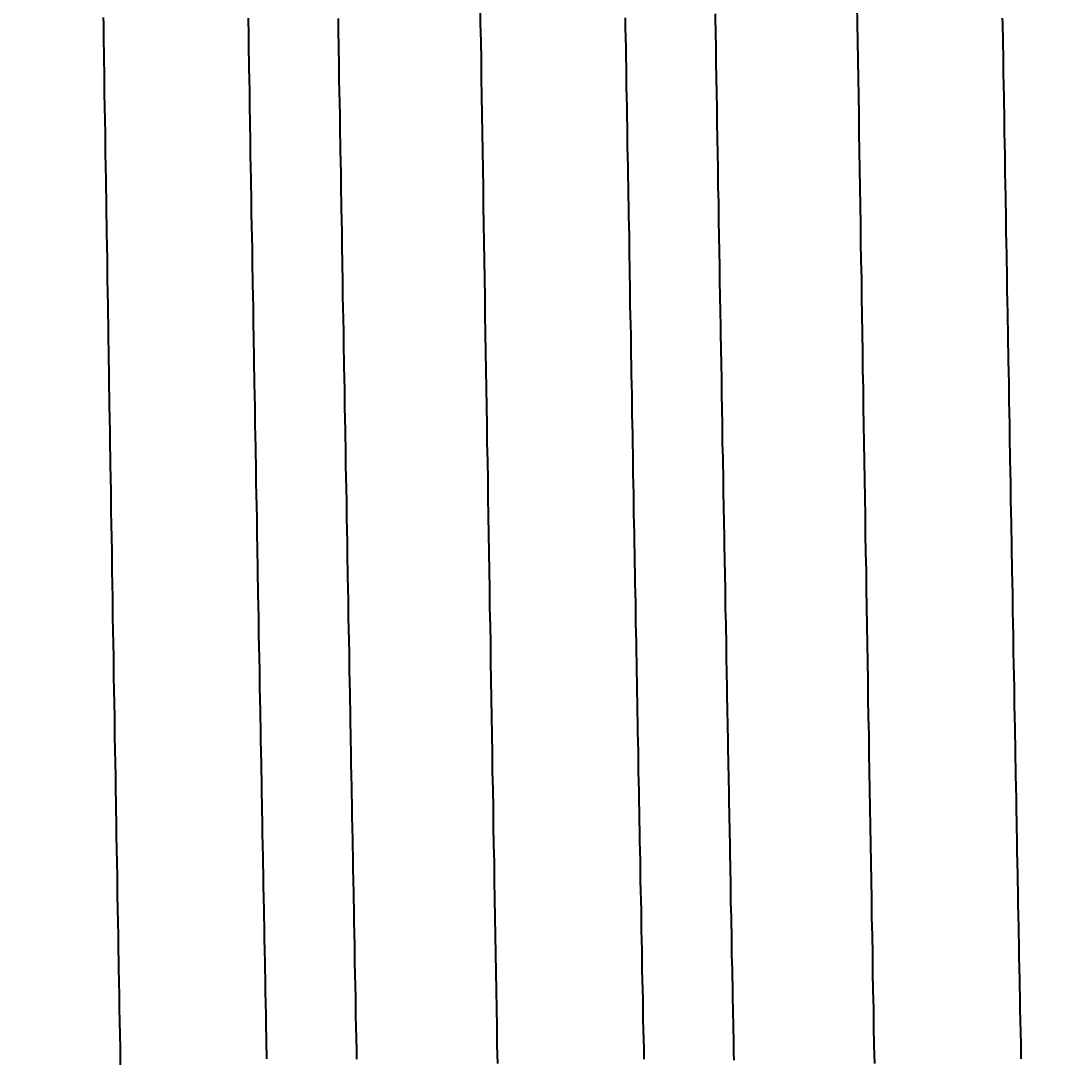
# Model space of a CAD drawing. Header units: millimetres. Extents: x 0 to 5600, y -67 to 2530.
# Drawn here: x 4043.879 to 4048.057, y 921.731 to 925.966 of the extents above; entities that cross this region are included whole.
import ezdxf

# ---------------------------------------------------------------- set-up
doc = ezdxf.new("R2010")
doc.units = ezdxf.units.MM
doc.layers.add('내부선 및 부속', color=4, linetype='Continuous')
doc.layers.add('치수선', color=7, linetype='Continuous')
doc.styles.add('____', font='')
doc.styles.get('____').set_extended_font_data('굴림')
doc.dimstyles.new('MSADIM', dxfattribs={"dimtxt": 33, "dimasz": 17, "dimexe": 10, "dimexo": 7.5, "dimgap": 10, "dimtad": 0, "dimtih": 1, "dimtoh": 1, "dimdec": 0, "dimzin": 1, "dimdsep": 46, "dimtxsty": '____', "dimcen": 11.25, "dimadec": 0, "dimazin": 0, "dimtfac": 1, "dimtdec": 0, "dimtix": 1, "dimtmove": 0, "dimatfit": 3, "dimfxl": 1, "dimtolj": 1, "dimtzin": 1, "dimarcsym": 0})

# ---------------------------------------------------------------- blocks, each defined once
blk = doc.blocks.new('*D9')
at = {"layer": '치수선', "color": 0, "linetype": 'Continuous', "lineweight": -2, "transparency": 16777216}
for p, q in [((3996.7135, 930.2003), (3945.8852, 930.2003)), ((3955.8852, 913.2003), (3955.8852, 820.5165)), ((3955.8852, 682.2003), (3955.8852, 774.884)), ((4073.7135, 665.2003), (3945.8852, 665.2003))]:
    blk.add_line(p, q, dxfattribs=at)
at = {"layer": '치수선', "color": 0, "linetype": 'Continuous', "transparency": 16777216}
for points in [[(3953.0519, 913.2003), (3958.7185, 913.2003), (3955.8852, 930.2003)], [(3953.0519, 682.2003), (3958.7185, 682.2003), (3955.8852, 665.2003)]]:
    blk.add_solid(points, dxfattribs=at)
at = {"layer": '치수선', "color": 0, "linetype": 'Continuous', "transparency": 16777216, "insert": (3955.8852, 797.7003), "char_height": 25, "attachment_point": 5, "style": '____'}
blk.add_mtext('\\A1;265', dxfattribs=at)
blk = doc.blocks.new('*D10')
at = {"layer": '치수선', "color": 0, "linetype": 'Continuous', "lineweight": -2, "transparency": 16777216}
for p, q in [((3996.7135, 930.2003), (3855.1804, 930.2003)), ((3865.1804, 913.2003), (3865.1804, 603.0331)), ((3865.1804, 247.2003), (3865.1804, 557.3674)), ((4163.7135, 230.2003), (3855.1804, 230.2003))]:
    blk.add_line(p, q, dxfattribs=at)
at = {"layer": '치수선', "color": 0, "linetype": 'Continuous', "transparency": 16777216}
for points in [[(3862.3471, 913.2003), (3868.0137, 913.2003), (3865.1804, 930.2003)], [(3862.3471, 247.2003), (3868.0137, 247.2003), (3865.1804, 230.2003)]]:
    blk.add_solid(points, dxfattribs=at)
at = {"layer": '치수선', "color": 0, "linetype": 'Continuous', "transparency": 16777216, "insert": (3865.1804, 580.2003), "char_height": 25, "attachment_point": 5, "style": '____'}
blk.add_mtext('\\A1;700', dxfattribs=at)

msp = doc.modelspace()

# ---------------------------------------------------------------- linework, layer by layer
at = {"layer": '내부선 및 부속', "linetype": 'Continuous', "flags": 128}
for points in [[(4045.7538, 926.0295), (4045.7548, 925.9555), (4045.7568, 925.8805), (4045.7578, 925.8065), (4045.7588, 925.7315), (4045.7598, 925.6575), (4045.7608, 925.5825), (4045.7618, 925.5085), (4045.7638, 925.4335), (4045.7648, 925.3595), (4045.7658, 925.2845), (4045.7668, 925.2105), (4045.7678, 925.1355), (4045.7688, 925.0615), (4045.7708, 924.9865), (4045.7718, 924.9125), (4045.7728, 924.8375), (4045.7738, 924.7635), (4045.7748, 924.6885), (4045.7758, 924.6145), (4045.7778, 924.5395), (4045.7788, 924.4655), (4045.7798, 924.3915), (4045.7808, 924.3165), (4045.7818, 924.2425), (4045.7838, 924.1675), (4045.7848, 924.0935), (4045.7858, 924.0185), (4045.7868, 923.9445), (4045.7878, 923.8695), (4045.7898, 923.7955), (4045.7908, 923.7205), (4045.7918, 923.6465), (4045.7928, 923.5715), (4045.7948, 923.4975), (4045.7958, 923.4225), (4045.7968, 923.3485), (4045.7978, 923.2735), (4045.7988, 923.1995), (4045.8008, 923.1245), (4045.8018, 923.0505), (4045.8028, 922.9765), (4045.8038, 922.9015), (4045.8058, 922.8275), (4045.8068, 922.7525), (4045.8068, 922.7525), (4045.8078, 922.6785), (4045.8088, 922.6035), (4045.8108, 922.5295), (4045.8118, 922.4545), (4045.8128, 922.3805), (4045.8138, 922.3055), (4045.8158, 922.2315), (4045.8168, 922.1565), (4045.8178, 922.0825), (4045.8198, 922.0075), (4045.8208, 921.9335), (4045.8218, 921.8585), (4045.8228, 921.7845), (4045.8248, 921.7095)], [(4047.3648, 921.7095), (4047.3628, 921.7845), (4047.3618, 921.8585), (4047.3608, 921.9335), (4047.3588, 922.0075), (4047.3578, 922.0825), (4047.3568, 922.1565), (4047.3558, 922.2315), (4047.3538, 922.3055), (4047.3528, 922.3805), (4047.3518, 922.4545), (4047.3498, 922.5295), (4047.3488, 922.6035), (4047.3478, 922.6785), (4047.3468, 922.7525), (4047.3448, 922.8275), (4047.3438, 922.9015), (4047.3428, 922.9765), (4047.3418, 923.0505), (4047.3398, 923.1245), (4047.3388, 923.1995), (4047.3378, 923.2735), (4047.3368, 923.3485), (4047.3358, 923.4225), (4047.3358, 923.4225), (4047.3338, 923.4975), (4047.3328, 923.5715), (4047.3318, 923.6465), (4047.3308, 923.7205), (4047.3288, 923.7955), (4047.3278, 923.8695), (4047.3268, 923.9445), (4047.3258, 924.0185), (4047.3248, 924.0935), (4047.3228, 924.1675), (4047.3218, 924.2425), (4047.3208, 924.3165), (4047.3198, 924.3915), (4047.3188, 924.4655), (4047.3168, 924.5395), (4047.3158, 924.6145), (4047.3148, 924.6885), (4047.3138, 924.7635), (4047.3128, 924.8375), (4047.3118, 924.9125), (4047.3098, 924.9865), (4047.3088, 925.0615), (4047.3078, 925.1355), (4047.3068, 925.2105), (4047.3058, 925.2845), (4047.3048, 925.3595), (4047.3028, 925.4335), (4047.3018, 925.5085), (4047.3008, 925.5825), (4047.2998, 925.6575), (4047.2988, 925.7315), (4047.2978, 925.8065), (4047.2958, 925.8805), (4047.2948, 925.9555), (4047.2938, 926.0295)], [(4044.2148, 925.9795), (4044.2158, 925.9525), (4044.2158, 925.9255), (4044.2168, 925.8985), (4044.2168, 925.8715), (4044.2178, 925.8445), (4044.2178, 925.8175), (4044.2178, 925.7905), (4044.2188, 925.7635), (4044.2188, 925.7355), (4044.2198, 925.7085), (4044.2198, 925.6815), (4044.2198, 925.6545), (4044.2208, 925.6275), (4044.2208, 925.6005), (4044.2218, 925.5735), (4044.2218, 925.5465), (4044.2228, 925.5195), (4044.2228, 925.4925), (4044.2228, 925.4655), (4044.2238, 925.4385), (4044.2238, 925.4115), (4044.2248, 925.3845), (4044.2248, 925.3575), (4044.2258, 925.3305), (4044.2258, 925.3035), (4044.2258, 925.2755), (4044.2268, 925.2485), (4044.2268, 925.2215), (4044.2278, 925.1945), (4044.2278, 925.1675), (4044.2288, 925.1405), (4044.2288, 925.1135), (4044.2288, 925.0865), (4044.2298, 925.0595), (4044.2298, 925.0325), (4044.2308, 925.0055), (4044.2308, 924.9785), (4044.2308, 924.9515), (4044.2318, 924.9245), (4044.2318, 924.8975), (4044.2328, 924.8705), (4044.2328, 924.8435), (4044.2338, 924.8165), (4044.2338, 924.7885), (4044.2338, 924.7885), (4044.2338, 924.7615), (4044.2348, 924.7345), (4044.2348, 924.7075), (4044.2358, 924.6805), (4044.2358, 924.6535), (4044.2368, 924.6265), (4044.2368, 924.5995), (4044.2368, 924.5725), (4044.2378, 924.5455), (4044.2378, 924.5185), (4044.2388, 924.4915), (4044.2388, 924.4645), (4044.2398, 924.4375), (4044.2398, 924.4105), (4044.2398, 924.3835), (4044.2408, 924.3565), (4044.2408, 924.3295), (4044.2418, 924.3015), (4044.2418, 924.2745), (4044.2428, 924.2475), (4044.2428, 924.2205), (4044.2438, 924.1935), (4044.2438, 924.1665), (4044.2438, 924.1395), (4044.2448, 924.1125), (4044.2448, 924.0855), (4044.2458, 924.0585), (4044.2458, 924.0315), (4044.2468, 924.0045), (4044.2468, 923.9775), (4044.2468, 923.9505), (4044.2478, 923.9235), (4044.2478, 923.8965), (4044.2488, 923.8695), (4044.2488, 923.8425), (4044.2498, 923.8145), (4044.2498, 923.7875), (4044.2498, 923.7605), (4044.2508, 923.7335), (4044.2508, 923.7065), (4044.2518, 923.6795), (4044.2518, 923.6525), (4044.2528, 923.6255), (4044.2528, 923.5985), (4044.2538, 923.5715), (4044.2538, 923.5445), (4044.2538, 923.5175), (4044.2548, 923.4905), (4044.2548, 923.4635), (4044.2558, 923.4365), (4044.2558, 923.4095), (4044.2568, 923.3825), (4044.2568, 923.3555), (4044.2578, 923.3275), (4044.2578, 923.3005), (4044.2578, 923.2735), (4044.2588, 923.2465), (4044.2588, 923.2195), (4044.2598, 923.1925), (4044.2598, 923.1655), (4044.2608, 923.1385), (4044.2608, 923.1115), (4044.2618, 923.0845), (4044.2618, 923.0575), (4044.2618, 923.0305), (4044.2628, 923.0035), (4044.2628, 922.9765), (4044.2638, 922.9495), (4044.2638, 922.9225), (4044.2648, 922.8955), (4044.2648, 922.8685), (4044.2658, 922.8405), (4044.2658, 922.8135), (4044.2668, 922.7865), (4044.2668, 922.7595), (4044.2668, 922.7325), (4044.2678, 922.7055), (4044.2678, 922.6785), (4044.2688, 922.6515), (4044.2688, 922.6245), (4044.2698, 922.5975), (4044.2698, 922.5705), (4044.2708, 922.5435), (4044.2708, 922.5165), (4044.2718, 922.4895), (4044.2718, 922.4625), (4044.2718, 922.4355), (4044.2728, 922.4085), (4044.2728, 922.3815), (4044.2738, 922.3535), (4044.2738, 922.3265), (4044.2748, 922.2995), (4044.2748, 922.2725), (4044.2758, 922.2455), (4044.2758, 922.2185), (4044.2768, 922.1915), (4044.2768, 922.1645), (4044.2778, 922.1375), (4044.2778, 922.1105), (4044.2778, 922.0835), (4044.2778, 922.0835), (4044.2788, 922.0565), (4044.2788, 922.0295), (4044.2798, 922.0025), (4044.2798, 921.9755), (4044.2808, 921.9485), (4044.2808, 921.9215), (4044.2818, 921.8945), (4044.2818, 921.8665), (4044.2828, 921.8395), (4044.2828, 921.8125), (4044.2838, 921.7855), (4044.2838, 921.7585), (4044.2848, 921.7315), (4044.2848, 921.7045)], [(4044.8068, 925.9765), (4044.8068, 925.9525), (4044.8078, 925.9295), (4044.8078, 925.9055), (4044.8078, 925.8815), (4044.8088, 925.8575), (4044.8088, 925.8335), (4044.8098, 925.8095), (4044.8098, 925.7855), (4044.8098, 925.7625), (4044.8108, 925.7385), (4044.8108, 925.7145), (4044.8118, 925.6905), (4044.8118, 925.6665), (4044.8118, 925.6425), (4044.8128, 925.6185), (4044.8128, 925.5945), (4044.8138, 925.5715), (4044.8138, 925.5475), (4044.8138, 925.5235), (4044.8148, 925.4995), (4044.8148, 925.4755), (4044.8158, 925.4515), (4044.8158, 925.4275), (4044.8158, 925.4045), (4044.8168, 925.3805), (4044.8168, 925.3565), (4044.8178, 925.3325), (4044.8178, 925.3085), (4044.8178, 925.2845), (4044.8188, 925.2605), (4044.8188, 925.2365), (4044.8198, 925.2135), (4044.8198, 925.1895), (4044.8198, 925.1655), (4044.8208, 925.1415), (4044.8208, 925.1175), (4044.8218, 925.0935), (4044.8218, 925.0695), (4044.8228, 925.0465), (4044.8228, 925.0225), (4044.8228, 924.9985), (4044.8238, 924.9745), (4044.8238, 924.9505), (4044.8248, 924.9265), (4044.8248, 924.9025), (4044.8248, 924.8795), (4044.8258, 924.8555), (4044.8258, 924.8315), (4044.8268, 924.8075), (4044.8268, 924.7835), (4044.8268, 924.7595), (4044.8278, 924.7355), (4044.8278, 924.7115), (4044.8288, 924.6885), (4044.8288, 924.6645), (4044.8288, 924.6405), (4044.8298, 924.6165), (4044.8298, 924.5925), (4044.8308, 924.5685), (4044.8308, 924.5445), (4044.8318, 924.5215), (4044.8318, 924.4975), (4044.8318, 924.4735), (4044.8328, 924.4495), (4044.8328, 924.4255), (4044.8338, 924.4015), (4044.8338, 924.3775), (4044.8338, 924.3545), (4044.8348, 924.3305), (4044.8348, 924.3065), (4044.8358, 924.2825), (4044.8358, 924.2585), (4044.8368, 924.2345), (4044.8368, 924.2105), (4044.8368, 924.1865), (4044.8378, 924.1635), (4044.8378, 924.1395), (4044.8388, 924.1155), (4044.8388, 924.0915), (4044.8388, 924.0675), (4044.8398, 924.0435), (4044.8398, 924.0195), (4044.8408, 923.9965), (4044.8408, 923.9725), (4044.8408, 923.9725), (4044.8418, 923.9485), (4044.8418, 923.9245), (4044.8418, 923.9005), (4044.8428, 923.8765), (4044.8428, 923.8525), (4044.8438, 923.8285), (4044.8438, 923.8055), (4044.8438, 923.7815), (4044.8448, 923.7575), (4044.8448, 923.7335), (4044.8458, 923.7095), (4044.8458, 923.6855), (4044.8468, 923.6615), (4044.8468, 923.6385), (4044.8468, 923.6145), (4044.8478, 923.5905), (4044.8478, 923.5665), (4044.8488, 923.5425), (4044.8488, 923.5185), (4044.8498, 923.4945), (4044.8498, 923.4715), (4044.8498, 923.4475), (4044.8508, 923.4235), (4044.8508, 923.3995), (4044.8518, 923.3755), (4044.8518, 923.3515), (4044.8528, 923.3275), (4044.8528, 923.3035), (4044.8528, 923.2805), (4044.8538, 923.2565), (4044.8538, 923.2325), (4044.8548, 923.2085), (4044.8548, 923.1845), (4044.8558, 923.1605), (4044.8558, 923.1365), (4044.8558, 923.1135), (4044.8568, 923.0895), (4044.8568, 923.0655), (4044.8578, 923.0415), (4044.8578, 923.0175), (4044.8588, 922.9935), (4044.8588, 922.9695), (4044.8598, 922.9465), (4044.8598, 922.9225), (4044.8598, 922.8985), (4044.8608, 922.8745), (4044.8608, 922.8505), (4044.8618, 922.8265), (4044.8618, 922.8025), (4044.8628, 922.7785), (4044.8628, 922.7555), (4044.8628, 922.7315), (4044.8638, 922.7075), (4044.8638, 922.6835), (4044.8648, 922.6595), (4044.8648, 922.6355), (4044.8658, 922.6115), (4044.8658, 922.5885), (4044.8668, 922.5645), (4044.8668, 922.5405), (4044.8668, 922.5165), (4044.8678, 922.4925), (4044.8678, 922.4685), (4044.8688, 922.4445), (4044.8688, 922.4215), (4044.8698, 922.3975), (4044.8698, 922.3735), (4044.8708, 922.3495), (4044.8708, 922.3255), (4044.8708, 922.3015), (4044.8718, 922.2775), (4044.8718, 922.2535), (4044.8728, 922.2305), (4044.8728, 922.2065), (4044.8738, 922.1825), (4044.8738, 922.1585), (4044.8748, 922.1345), (4044.8748, 922.1105), (4044.8748, 922.0865), (4044.8758, 922.0635), (4044.8758, 922.0395), (4044.8768, 922.0155), (4044.8768, 921.9915), (4044.8778, 921.9675), (4044.8778, 921.9435), (4044.8788, 921.9195), (4044.8788, 921.8965), (4044.8798, 921.8725), (4044.8798, 921.8485), (4044.8808, 921.8245), (4044.8808, 921.8005), (4044.8808, 921.7765), (4044.8818, 921.7525), (4044.8818, 921.7285)], [(4045.1738, 925.9755), (4045.1738, 925.9515), (4045.1748, 925.9275), (4045.1748, 925.9035), (4045.1758, 925.8805), (4045.1758, 925.8565), (4045.1758, 925.8325), (4045.1768, 925.8085), (4045.1768, 925.7845), (4045.1778, 925.7605), (4045.1778, 925.7365), (4045.1778, 925.7135), (4045.1788, 925.6895), (4045.1788, 925.6655), (4045.1798, 925.6415), (4045.1798, 925.6175), (4045.1808, 925.5935), (4045.1808, 925.5695), (4045.1808, 925.5455), (4045.1818, 925.5225), (4045.1818, 925.4985), (4045.1828, 925.4745), (4045.1828, 925.4505), (4045.1828, 925.4265), (4045.1838, 925.4025), (4045.1838, 925.3785), (4045.1848, 925.3555), (4045.1848, 925.3315), (4045.1848, 925.3075), (4045.1858, 925.2835), (4045.1858, 925.2595), (4045.1868, 925.2355), (4045.1868, 925.2115), (4045.1868, 925.1875), (4045.1878, 925.1645), (4045.1878, 925.1405), (4045.1888, 925.1165), (4045.1888, 925.0925), (4045.1888, 925.0685), (4045.1898, 925.0445), (4045.1898, 925.0205), (4045.1908, 924.9975), (4045.1908, 924.9735), (4045.1908, 924.9495), (4045.1918, 924.9255), (4045.1918, 924.9015), (4045.1928, 924.8775), (4045.1928, 924.8535), (4045.1928, 924.8305), (4045.1938, 924.8065), (4045.1938, 924.7825), (4045.1948, 924.7585), (4045.1948, 924.7345), (4045.1958, 924.7105), (4045.1958, 924.6865), (4045.1958, 924.6625), (4045.1968, 924.6395), (4045.1968, 924.6155), (4045.1978, 924.5915), (4045.1978, 924.5675), (4045.1978, 924.5435), (4045.1988, 924.5195), (4045.1988, 924.4955), (4045.1998, 924.4725), (4045.1998, 924.4485), (4045.1998, 924.4245), (4045.2008, 924.4005), (4045.2008, 924.3765), (4045.2018, 924.3525), (4045.2018, 924.3285), (4045.2028, 924.3055), (4045.2028, 924.2815), (4045.2028, 924.2575), (4045.2038, 924.2335), (4045.2038, 924.2095), (4045.2048, 924.1855), (4045.2048, 924.1615), (4045.2048, 924.1375), (4045.2058, 924.1145), (4045.2058, 924.0905), (4045.2068, 924.0665), (4045.2068, 924.0425), (4045.2078, 924.0185), (4045.2078, 923.9945), (4045.2078, 923.9945), (4045.2078, 923.9705), (4045.2088, 923.9475), (4045.2088, 923.9235), (4045.2098, 923.8995), (4045.2098, 923.8755), (4045.2108, 923.8515), (4045.2108, 923.8275), (4045.2108, 923.8035), (4045.2118, 923.7795), (4045.2118, 923.7565), (4045.2128, 923.7325), (4045.2128, 923.7085), (4045.2128, 923.6845), (4045.2138, 923.6605), (4045.2138, 923.6365), (4045.2148, 923.6125), (4045.2148, 923.5895), (4045.2158, 923.5655), (4045.2158, 923.5415), (4045.2158, 923.5175), (4045.2168, 923.4935), (4045.2168, 923.4695), (4045.2178, 923.4455), (4045.2178, 923.4225), (4045.2188, 923.3985), (4045.2188, 923.3745), (4045.2188, 923.3505), (4045.2198, 923.3265), (4045.2198, 923.3025), (4045.2208, 923.2785), (4045.2208, 923.2545), (4045.2218, 923.2315), (4045.2218, 923.2075), (4045.2218, 923.1835), (4045.2228, 923.1595), (4045.2228, 923.1355), (4045.2238, 923.1115), (4045.2238, 923.0875), (4045.2248, 923.0645), (4045.2248, 923.0405), (4045.2248, 923.0165), (4045.2258, 922.9925), (4045.2258, 922.9685), (4045.2268, 922.9445), (4045.2268, 922.9205), (4045.2278, 922.8975), (4045.2278, 922.8735), (4045.2288, 922.8495), (4045.2288, 922.8255), (4045.2288, 922.8015), (4045.2298, 922.7775), (4045.2298, 922.7535), (4045.2308, 922.7295), (4045.2308, 922.7065), (4045.2318, 922.6825), (4045.2318, 922.6585), (4045.2328, 922.6345), (4045.2328, 922.6105), (4045.2328, 922.5865), (4045.2338, 922.5625), (4045.2338, 922.5395), (4045.2348, 922.5155), (4045.2348, 922.4915), (4045.2358, 922.4675), (4045.2358, 922.4435), (4045.2368, 922.4195), (4045.2368, 922.3955), (4045.2368, 922.3725), (4045.2378, 922.3485), (4045.2378, 922.3245), (4045.2388, 922.3005), (4045.2388, 922.2765), (4045.2398, 922.2525), (4045.2398, 922.2285), (4045.2408, 922.2045), (4045.2408, 922.1815), (4045.2408, 922.1575), (4045.2418, 922.1335), (4045.2418, 922.1095), (4045.2428, 922.0855), (4045.2428, 922.0615), (4045.2438, 922.0375), (4045.2438, 922.0145), (4045.2448, 921.9905), (4045.2448, 921.9665), (4045.2458, 921.9425), (4045.2458, 921.9185), (4045.2458, 921.8945), (4045.2468, 921.8705), (4045.2468, 921.8475), (4045.2478, 921.8235), (4045.2478, 921.7995), (4045.2488, 921.7755), (4045.2488, 921.7515), (4045.2498, 921.7275)], [(4046.3468, 925.9775), (4046.3468, 925.9375), (4046.3478, 925.8965), (4046.3488, 925.8565), (4046.3488, 925.8155), (4046.3498, 925.7755), (4046.3508, 925.7355), (4046.3508, 925.6945), (4046.3518, 925.6545), (4046.3528, 925.6135), (4046.3528, 925.5735), (4046.3538, 925.5325), (4046.3548, 925.4925), (4046.3548, 925.4515), (4046.3558, 925.4115), (4046.3568, 925.3705), (4046.3568, 925.3305), (4046.3578, 925.2895), (4046.3588, 925.2495), (4046.3598, 925.2085), (4046.3598, 925.2085), (4046.3598, 925.1685), (4046.3608, 925.1275), (4046.3618, 925.0875), (4046.3618, 925.0465), (4046.3628, 925.0065), (4046.3638, 924.9655), (4046.3638, 924.9255), (4046.3648, 924.8845), (4046.3658, 924.8445), (4046.3658, 924.8035), (4046.3668, 924.7635), (4046.3678, 924.7225), (4046.3688, 924.6825), (4046.3688, 924.6415), (4046.3698, 924.6015), (4046.3708, 924.5615), (4046.3708, 924.5205), (4046.3718, 924.4805), (4046.3728, 924.4395), (4046.3728, 924.3995), (4046.3738, 924.3585), (4046.3748, 924.3185), (4046.3758, 924.2775), (4046.3758, 924.2375), (4046.3768, 924.1965), (4046.3778, 924.1565), (4046.3778, 924.1155), (4046.3788, 924.0755), (4046.3798, 924.0345), (4046.3808, 923.9945), (4046.3808, 923.9535), (4046.3818, 923.9135), (4046.3828, 923.8725), (4046.3828, 923.8325), (4046.3838, 923.7915), (4046.3848, 923.7515), (4046.3858, 923.7105), (4046.3858, 923.6705), (4046.3868, 923.6295), (4046.3878, 923.5895), (4046.3878, 923.5485), (4046.3888, 923.5085), (4046.3898, 923.4675), (4046.3908, 923.4275), (4046.3908, 923.3875), (4046.3918, 923.3465), (4046.3928, 923.3065), (4046.3938, 923.2655), (4046.3938, 923.2255), (4046.3948, 923.1845), (4046.3958, 923.1445), (4046.3968, 923.1035), (4046.3968, 923.0635), (4046.3978, 923.0225), (4046.3988, 922.9825), (4046.3988, 922.9415), (4046.3998, 922.9015), (4046.4008, 922.8605), (4046.4018, 922.8205), (4046.4018, 922.7795), (4046.4028, 922.7395), (4046.4038, 922.6985), (4046.4048, 922.6585), (4046.4048, 922.6175), (4046.4058, 922.5775), (4046.4068, 922.5365), (4046.4078, 922.4965), (4046.4078, 922.4555), (4046.4088, 922.4155), (4046.4098, 922.3745), (4046.4108, 922.3345), (4046.4108, 922.2945), (4046.4118, 922.2535), (4046.4128, 922.2135), (4046.4138, 922.1725), (4046.4148, 922.1325), (4046.4148, 922.0915), (4046.4158, 922.0515), (4046.4168, 922.0105), (4046.4178, 921.9705), (4046.4178, 921.9295), (4046.4188, 921.8895), (4046.4198, 921.8485), (4046.4208, 921.8085), (4046.4218, 921.7675), (4046.4218, 921.7275)], [(4046.7138, 925.9935), (4046.7138, 925.9625), (4046.7148, 925.9315), (4046.7148, 925.9015), (4046.7158, 925.8705), (4046.7158, 925.8395), (4046.7168, 925.8085), (4046.7168, 925.7785), (4046.7178, 925.7475), (4046.7178, 925.7165), (4046.7188, 925.6855), (4046.7188, 925.6555), (4046.7198, 925.6245), (4046.7198, 925.5935), (4046.7208, 925.5635), (4046.7208, 925.5325), (4046.7218, 925.5015), (4046.7218, 925.4705), (4046.7228, 925.4405), (4046.7228, 925.4095), (4046.7238, 925.3785), (4046.7238, 925.3475), (4046.7248, 925.3175), (4046.7248, 925.2865), (4046.7258, 925.2555), (4046.7268, 925.2255), (4046.7268, 925.1945), (4046.7278, 925.1635), (4046.7278, 925.1325), (4046.7288, 925.1025), (4046.7288, 925.0715), (4046.7298, 925.0405), (4046.7298, 925.0095), (4046.7308, 924.9795), (4046.7308, 924.9485), (4046.7318, 924.9175), (4046.7318, 924.8875), (4046.7328, 924.8565), (4046.7328, 924.8255), (4046.7338, 924.7945), (4046.7338, 924.7645), (4046.7348, 924.7335), (4046.7348, 924.7025), (4046.7358, 924.6725), (4046.7368, 924.6415), (4046.7368, 924.6105), (4046.7378, 924.5795), (4046.7378, 924.5495), (4046.7388, 924.5185), (4046.7388, 924.4875), (4046.7398, 924.4565), (4046.7398, 924.4265), (4046.7408, 924.3955), (4046.7408, 924.3645), (4046.7418, 924.3345), (4046.7418, 924.3035), (4046.7428, 924.2725), (4046.7428, 924.2415), (4046.7438, 924.2115), (4046.7448, 924.1805), (4046.7448, 924.1495), (4046.7458, 924.1185), (4046.7458, 924.0885), (4046.7468, 924.0575), (4046.7468, 924.0265), (4046.7478, 923.9965), (4046.7478, 923.9655), (4046.7478, 923.9655), (4046.7488, 923.9345), (4046.7488, 923.9035), (4046.7498, 923.8735), (4046.7508, 923.8425), (4046.7508, 923.8115), (4046.7518, 923.7805), (4046.7518, 923.7505), (4046.7528, 923.7195), (4046.7528, 923.6885), (4046.7538, 923.6585), (4046.7538, 923.6275), (4046.7548, 923.5965), (4046.7548, 923.5655), (4046.7558, 923.5355), (4046.7568, 923.5045), (4046.7568, 923.4735), (4046.7578, 923.4435), (4046.7578, 923.4125), (4046.7588, 923.3815), (4046.7588, 923.3505), (4046.7598, 923.3205), (4046.7598, 923.2895), (4046.7608, 923.2585), (4046.7618, 923.2275), (4046.7618, 923.1975), (4046.7628, 923.1665), (4046.7628, 923.1355), (4046.7638, 923.1055), (4046.7638, 923.0745), (4046.7648, 923.0435), (4046.7648, 923.0125), (4046.7658, 922.9825), (4046.7668, 922.9515), (4046.7668, 922.9205), (4046.7678, 922.8895), (4046.7678, 922.8595), (4046.7688, 922.8285), (4046.7688, 922.7975), (4046.7698, 922.7675), (4046.7708, 922.7365), (4046.7708, 922.7055), (4046.7718, 922.6745), (4046.7718, 922.6445), (4046.7728, 922.6135), (4046.7728, 922.5825), (4046.7738, 922.5525), (4046.7748, 922.5215), (4046.7748, 922.4905), (4046.7758, 922.4595), (4046.7758, 922.4295), (4046.7768, 922.3985), (4046.7768, 922.3675), (4046.7778, 922.3365), (4046.7788, 922.3065), (4046.7788, 922.2755), (4046.7798, 922.2445), (4046.7798, 922.2145), (4046.7808, 922.1835), (4046.7808, 922.1525), (4046.7818, 922.1215), (4046.7828, 922.0915), (4046.7828, 922.0605), (4046.7838, 922.0295), (4046.7838, 921.9985), (4046.7848, 921.9685), (4046.7858, 921.9375), (4046.7858, 921.9065), (4046.7868, 921.8765), (4046.7868, 921.8455), (4046.7878, 921.8145), (4046.7888, 921.7835), (4046.7888, 921.7535), (4046.7898, 921.7225)], [(4047.8858, 925.9765), (4047.8868, 925.9525), (4047.8868, 925.9295), (4047.8878, 925.9055), (4047.8878, 925.8815), (4047.8878, 925.8575), (4047.8888, 925.8335), (4047.8888, 925.8095), (4047.8898, 925.7855), (4047.8898, 925.7625), (4047.8898, 925.7385), (4047.8908, 925.7145), (4047.8908, 925.6905), (4047.8918, 925.6665), (4047.8918, 925.6425), (4047.8918, 925.6185), (4047.8928, 925.5945), (4047.8928, 925.5715), (4047.8938, 925.5475), (4047.8938, 925.5235), (4047.8938, 925.4995), (4047.8948, 925.4755), (4047.8948, 925.4515), (4047.8958, 925.4275), (4047.8958, 925.4045), (4047.8958, 925.3805), (4047.8968, 925.3565), (4047.8968, 925.3325), (4047.8978, 925.3085), (4047.8978, 925.2845), (4047.8988, 925.2605), (4047.8988, 925.2365), (4047.8988, 925.2135), (4047.8998, 925.1895), (4047.8998, 925.1655), (4047.9008, 925.1415), (4047.9008, 925.1175), (4047.9008, 925.0935), (4047.9018, 925.0695), (4047.9018, 925.0465), (4047.9028, 925.0225), (4047.9028, 924.9985), (4047.9028, 924.9745), (4047.9038, 924.9505), (4047.9038, 924.9265), (4047.9048, 924.9025), (4047.9048, 924.8795), (4047.9048, 924.8555), (4047.9058, 924.8315), (4047.9058, 924.8075), (4047.9068, 924.7835), (4047.9068, 924.7595), (4047.9068, 924.7355), (4047.9078, 924.7115), (4047.9078, 924.6885), (4047.9088, 924.6645), (4047.9088, 924.6405), (4047.9098, 924.6165), (4047.9098, 924.5925), (4047.9098, 924.5685), (4047.9108, 924.5445), (4047.9108, 924.5215), (4047.9118, 924.4975), (4047.9118, 924.4735), (4047.9118, 924.4495), (4047.9128, 924.4255), (4047.9128, 924.4015), (4047.9138, 924.3775), (4047.9138, 924.3545), (4047.9148, 924.3305), (4047.9148, 924.3065), (4047.9148, 924.2825), (4047.9158, 924.2585), (4047.9158, 924.2345), (4047.9168, 924.2105), (4047.9168, 924.1865), (4047.9168, 924.1635), (4047.9178, 924.1395), (4047.9178, 924.1155), (4047.9188, 924.0915), (4047.9188, 924.0675), (4047.9198, 924.0435), (4047.9198, 924.0195), (4047.9198, 923.9965), (4047.9208, 923.9725), (4047.9208, 923.9725), (4047.9208, 923.9485), (4047.9218, 923.9245), (4047.9218, 923.9005), (4047.9218, 923.8765), (4047.9228, 923.8525), (4047.9228, 923.8285), (4047.9238, 923.8055), (4047.9238, 923.7815), (4047.9248, 923.7575), (4047.9248, 923.7335), (4047.9248, 923.7095), (4047.9258, 923.6855), (4047.9258, 923.6615), (4047.9268, 923.6385), (4047.9268, 923.6145), (4047.9278, 923.5905), (4047.9278, 923.5665), (4047.9278, 923.5425), (4047.9288, 923.5185), (4047.9288, 923.4945), (4047.9298, 923.4715), (4047.9298, 923.4475), (4047.9308, 923.4235), (4047.9308, 923.3995), (4047.9308, 923.3755), (4047.9318, 923.3515), (4047.9318, 923.3275), (4047.9328, 923.3035), (4047.9328, 923.2805), (4047.9338, 923.2565), (4047.9338, 923.2325), (4047.9338, 923.2085), (4047.9348, 923.1845), (4047.9348, 923.1605), (4047.9358, 923.1365), (4047.9358, 923.1135), (4047.9368, 923.0895), (4047.9368, 923.0655), (4047.9368, 923.0415), (4047.9378, 923.0175), (4047.9378, 922.9935), (4047.9388, 922.9695), (4047.9388, 922.9465), (4047.9398, 922.9225), (4047.9398, 922.8985), (4047.9398, 922.8745), (4047.9408, 922.8505), (4047.9408, 922.8265), (4047.9418, 922.8025), (4047.9418, 922.7785), (4047.9428, 922.7555), (4047.9428, 922.7315), (4047.9438, 922.7075), (4047.9438, 922.6835), (4047.9438, 922.6595), (4047.9448, 922.6355), (4047.9448, 922.6115), (4047.9458, 922.5885), (4047.9458, 922.5645), (4047.9468, 922.5405), (4047.9468, 922.5165), (4047.9478, 922.4925), (4047.9478, 922.4685), (4047.9478, 922.4445), (4047.9488, 922.4215), (4047.9488, 922.3975), (4047.9498, 922.3735), (4047.9498, 922.3495), (4047.9508, 922.3255), (4047.9508, 922.3015), (4047.9518, 922.2775), (4047.9518, 922.2535), (4047.9518, 922.2305), (4047.9528, 922.2065), (4047.9528, 922.1825), (4047.9538, 922.1585), (4047.9538, 922.1345), (4047.9548, 922.1105), (4047.9548, 922.0865), (4047.9558, 922.0635), (4047.9558, 922.0395), (4047.9558, 922.0155), (4047.9568, 921.9915), (4047.9568, 921.9675), (4047.9578, 921.9435), (4047.9578, 921.9195), (4047.9588, 921.8965), (4047.9588, 921.8725), (4047.9598, 921.8485), (4047.9598, 921.8245), (4047.9608, 921.8005), (4047.9608, 921.7765), (4047.9618, 921.7525), (4047.9618, 921.7285)]]:
    msp.add_lwpolyline(points, dxfattribs=at)

# ---------------------------------------------------------------- dimensions: what is measured, and where the dimension line sits
at = {"layer": '치수선', "linetype": 'Continuous'}
for base, p1, p2, picture, middle in [((3865.1804, 230.2003), (4004.2135, 930.2003), (4171.2135, 230.2003), '*D10', (3865.1804, 580.2003)), ((3955.8852, 930.2003), (4081.2135, 665.2003), (4004.2135, 930.2003), '*D9', (3955.8852, 797.7003))]:
    dim = msp.add_linear_dim(base=base, p1=p1, p2=p2, angle=90, dimstyle='MSADIM', override={"dimtxt": 25}, dxfattribs=at)
    dim.commit()
    dim.dimension.update_dxf_attribs({"geometry": picture, "text_midpoint": middle})

doc.saveas('drawing.dxf')
